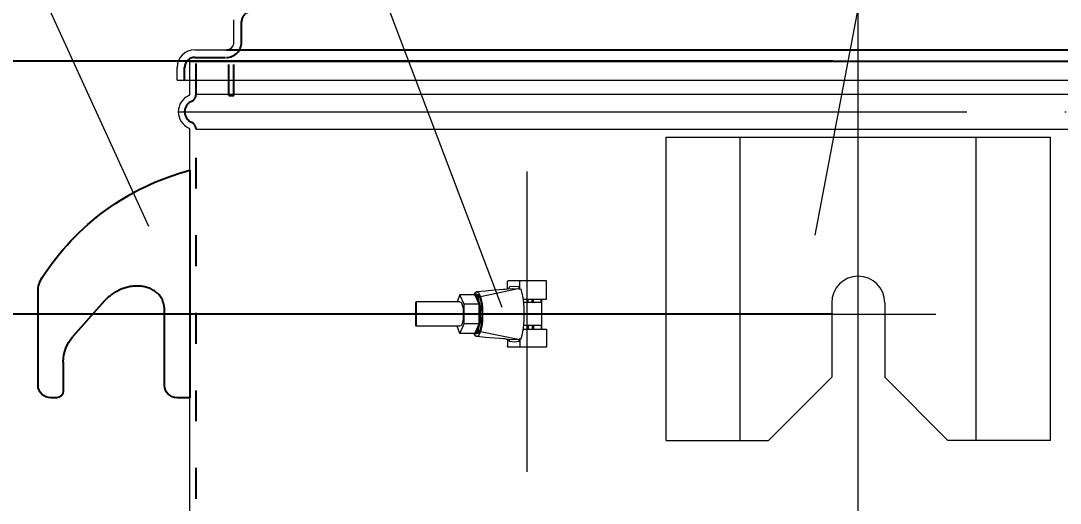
# Model space of a CAD drawing. Header units: millimetres. Extents: x 89051 to 218395, y -330386 to -125649.
# Drawn here: x 91222.9 to 91634.2, y -132892.8 to -132702 of the extents above; entities that cross this region are included whole.
import ezdxf

# ---------------------------------------------------------------- set-up
doc = ezdxf.new("R2010")
doc.units = ezdxf.units.MM
doc.header["$LTSCALE"] = 13
for name, pattern in [('1 实线', [0]), ('ACAD_ISO03W100', [1.18, 0.47, -0.71]), ('ACAD_ISO04W100', [30, 24, -3, 0, -3]), ('CENTER', [50.8, 31.75, -6.35, 6.35, -6.35])]:
    doc.linetypes.add(name, pattern=pattern)
doc.layers.get('0').update_dxf_attribs({"color": 1, "linetype": 'CENTER'})
for name, color, linetype in [('CORE', 5, 'Continuous'), ('PDF_Visible (ANSI)', 7, 'Continuous'), ('PDF_Visible Narrow (ANSI)', 7, 'Continuous'), ('几何体', 7, 'Continuous'), ('粗实线', 4, 'Continuous')]:
    doc.layers.add(name, color=color, linetype=linetype)
doc.layers.add('标注、文本', color=3, linetype='Continuous', lineweight=25)
doc.layers.add('铁心', color=3, linetype='Continuous', lineweight=0)
doc.styles.get("Standard").update_dxf_attribs({"font": 'gbenor.shx', "bigfont": 'gbcbig.shx'})
doc.dimstyles.new('1-15', dxfattribs={"dimscale": 20, "dimtxt": 3.5, "dimasz": 2, "dimexe": 1.5, "dimexo": 0.5, "dimgap": 0.5, "dimtad": 1, "dimtoh": 1, "dimdec": 1, "dimdsep": 46, "dimtxsty": 'Standard', "dimcen": 2.5, "dimclrd": 3, "dimclre": 3, "dimclrt": 3, "dimadec": 0, "dimazin": 2, "dimtfac": 1, "dimtdec": 1, "dimtmove": 0, "dimatfit": 2, "dimfxl": 1, "dimarcsym": 0})

# ---------------------------------------------------------------- blocks, each defined once
blk = doc.blocks.new('*D563')
at = {"layer": 'Defpoints', "color": 0, "transparency": 16777216}
for p in [(91554.26, -132717.98), (91166.74, -132817.98), (91554.26, -132817.98)]:
    blk.add_point(p, dxfattribs=at)
at = {"layer": '标注、文本', "color": 3, "lineweight": -2, "transparency": 16777216}
for p, q in [((91544.26, -132717.98), (91136.74, -132717.98)), ((91166.74, -132757.98), (91166.74, -132777.98)), ((91544.26, -132817.98), (91136.74, -132817.98))]:
    blk.add_line(p, q, dxfattribs=at)
at = {"layer": '标注、文本', "color": 3, "transparency": 16777216}
for points in [[(91160.07, -132757.98), (91173.4, -132757.98), (91166.74, -132717.98)], [(91160.07, -132777.98), (91173.4, -132777.98), (91166.74, -132817.98)]]:
    blk.add_solid(points, dxfattribs=at)
at = {"layer": '标注、文本', "color": 3, "transparency": 16777216, "insert": (91121.74, -132758.79), "char_height": 70, "attachment_point": 5, "rotation": 90}
blk.add_mtext('100', dxfattribs=at)
blk = doc.blocks.new('*D564')
at = {"layer": 'Defpoints', "color": 0, "transparency": 16777216}
for p in [(91554.26, -132817.98), (91168.27, -133367.98), (91554.26, -133367.98)]:
    blk.add_point(p, dxfattribs=at)
at = {"layer": '标注、文本', "color": 3, "lineweight": -2, "transparency": 16777216}
for p, q in [((91544.26, -132817.98), (91138.27, -132817.98)), ((91168.27, -132857.98), (91168.27, -133327.98)), ((91544.26, -133367.98), (91138.27, -133367.98))]:
    blk.add_line(p, q, dxfattribs=at)
at = {"layer": '标注、文本', "color": 3, "transparency": 16777216}
for points in [[(91161.6, -132857.98), (91174.93, -132857.98), (91168.27, -132817.98)], [(91161.6, -133327.98), (91174.93, -133327.98), (91168.27, -133367.98)]]:
    blk.add_solid(points, dxfattribs=at)
at = {"layer": '标注、文本', "color": 3, "transparency": 16777216, "insert": (91123.27, -133092.98), "char_height": 70, "attachment_point": 5, "rotation": 90}
blk.add_mtext('550', dxfattribs=at)
blk = doc.blocks.new('WERWEF')
at = {"layer": '几何体'}
for p, q in [((96038.29, -127762.98), (96038.29, -127852.98)), ((96098.29, -127847.98), (96098.29, -127810.85)), ((96072.03, -127814.69), (96084.51, -127828.72)), ((96048.29, -127847.98), (96048.29, -127818.01)), ((96088.29, -127838.69), (96088.29, -127850.32)), ((96038.29, -127852.98), (96043.29, -127852.98)), ((96090.95, -127852.98), (96093.29, -127852.98))]:
    blk.add_line(p, q, dxfattribs=at)
for centre, radius, start, end in [((96012.67, -127859.65), 100, 32.8347, 75.1544), ((96088.29, -127810.85), 10, 0, 32.8347), ((96073.29, -127838.69), 15, 0, 41.6335), ((96043.29, -127847.98), 5, 270, 0), ((96093.29, -127847.98), 5, 270, 0), ((96090.95, -127850.32), 2.66, 180, 270)]:
    blk.add_arc(centre, radius, start, end, dxfattribs=at)
blk.add_open_spline([(96048.29, -127818.01), (96048.3, -127817.91), (96048.3, -127817.71), (96048.31, -127817.41), (96048.34, -127817.11), (96048.37, -127816.81), (96048.41, -127816.52), (96048.46, -127816.23), (96048.52, -127815.95), (96048.6, -127815.66), (96048.68, -127815.38), (96048.77, -127815.11), (96048.86, -127814.83), (96048.97, -127814.56), (96049.31, -127813.81), (96050.02, -127812.63), (96051.35, -127811.26), (96052.95, -127810.17), (96054.7, -127809.42), (96056.57, -127808.94), (96058.46, -127808.75), (96060.38, -127808.8), (96062.26, -127809.07), (96064.12, -127809.56), (96065.9, -127810.23), (96067.6, -127811.09), (96068.89, -127811.91), (96069.81, -127812.6), (96070.41, -127813.09), (96070.98, -127813.6), (96071.52, -127814.13), (96071.86, -127814.5), (96072.03, -127814.69)], degree=3, knots=[0, 0, 0, 0, 0.0099647, 0.0198382, 0.0296306, 0.039352, 0.049013, 0.0586242, 0.0681964, 0.0777406, 0.0872678, 0.0967892, 0.1063158, 0.1158588, 0.1254292, 0.1874089, 0.2504274, 0.3118188, 0.3757232, 0.4369472, 0.5005615, 0.5621646, 0.6253926, 0.6874144, 0.75015, 0.8124521, 0.8745483, 0.9000528, 0.9253008, 0.950341, 0.9752238, 1, 1, 1, 1], dxfattribs=at)

msp = doc.modelspace()

# ---------------------------------------------------------------- linework, layer by layer
at = {"color": 7, "linetype": '1 实线', "lineweight": 0}
for p, q in [((91307.26, -132710.48), (91307.26, -132701.62)), ((91291.76, -132713.48), (91304.26, -132713.48)), ((91289.76, -132731.11), (91289.76, -132717.98)), ((91284.76, -132725.48), (91284.76, -132720.48)), ((91284.76, -132725.48), (91287.76, -132725.48)), ((91287.76, -132725.48), (91823.76, -132725.48)), ((91816.26, -132731.11), (91292.26, -132731.11)), ((91289.76, -133473.99), (91289.76, -132744.85)), ((91292.26, -132744.85), (91816.26, -132744.85)), ((91478.25, -132747.98), (91630.27, -132747.98)), ((91478.25, -132867.98), (91478.25, -132747.98)), ((91507.59, -132867.98), (91507.59, -132747.98)), ((91600.93, -132867.98), (91600.93, -132747.98)), ((91630.27, -132867.98), (91630.27, -132747.98)), ((91543.76, -132813.48), (91543.76, -132842.98)), ((91564.76, -132813.48), (91564.76, -132842.98)), ((91518.76, -132867.98), (91543.76, -132842.98)), ((91589.76, -132867.98), (91564.76, -132842.98)), ((91478.25, -132867.98), (91518.76, -132867.98)), ((91478.25, -132867.98), (91518.76, -132867.98)), ((91630.27, -132867.98), (91589.76, -132867.98)), ((91630.27, -132867.98), (91589.76, -132867.98))]:
    msp.add_line(p, q, dxfattribs=at)
for centre, radius, start, end in [((91304.26, -132710.48), 3, 270, 0), ((91304.26, -132710.48), 3, 270, 0), ((91291.76, -132720.48), 7, 90, 180), ((91292.26, -132737.98), 7, 113.5782, 246.4218), ((91289.26, -132731.11), 0.5, 293.5782, 0), ((91289.26, -132744.85), 0.5, 0, 66.4218), ((91289.26, -132744.85), 0.5, 0, 66.4218), ((91554.26, -132813.48), 10.5, 0, 180)]:
    msp.add_arc(centre, radius, start, end, dxfattribs=at)
at = {"layer": 'CORE', "color": 0, "linetype": 'ByBlock'}
msp.add_line((91379.31, -132822.82), (91379.31, -132813.14), dxfattribs=at)
at = {"layer": 'PDF_Visible (ANSI)', "lineweight": 13}
for points in [[(91415.56, -132805.32), (91415.56, -132805.01), (91415.72, -132804.85)], [(91420.1, -132807.2), (91420.41, -132808.29), (91420.41, -132804.85), (91415.72, -132804.85)], [(91430.88, -132812.04), (91430.88, -132804.85), (91420.41, -132804.85)], [(91402.13, -132810.32), (91402.6, -132809.54), (91403.06, -132809.23), (91403.53, -132809.07), (91404, -132809.39), (91404.31, -132810.01), (91404.78, -132811.1)], [(91403.22, -132809.07), (91406.81, -132808.76), (91410.41, -132808.45), (91412.28, -132808.29), (91413.85, -132808.14), (91414.63, -132808.14), (91415.25, -132807.98), (91415.72, -132807.98), (91415.72, -132807.98)], [(91419.78, -132807.98), (91404.78, -132811.1), (91405.1, -132812.2), (91405.41, -132813.76), (91405.56, -132815.32), (91405.56, -132817.04), (91405.56, -132818.92), (91405.56, -132820.64), (91405.41, -132822.2), (91405.1, -132823.76), (91404.78, -132825.01)], [(91415.41, -132807.98), (91415.56, -132807.98)], [(91415.56, -132807.98), (91415.56, -132805.32)], [(91416.35, -132807.2), (91416.19, -132807.51), (91416.03, -132807.67), (91415.88, -132807.82), (91415.56, -132807.98)], [(91419.78, -132807.98), (91419.94, -132807.82), (91420.1, -132807.67), (91420.1, -132807.2)], [(91420.88, -132808.14), (91420.41, -132808.29)], [(91420.88, -132827.82), (91421.35, -132826.26), (91421.66, -132824.39), (91421.97, -132822.35), (91422.13, -132820.17), (91422.13, -132817.98), (91422.13, -132815.79), (91421.97, -132813.6), (91421.66, -132811.57), (91421.35, -132809.7), (91420.88, -132808.14)], [(91396.66, -132813.14), (91397.13, -132813.29), (91397.44, -132813.92), (91397.75, -132814.85), (91397.91, -132815.95), (91397.91, -132817.35), (91397.91, -132818.6), (91397.91, -132820.01), (91397.75, -132821.26), (91397.44, -132822.04), (91397.13, -132822.67), (91396.66, -132822.82), (91379.31, -132822.82)], [(91396.66, -132813.14), (91379.31, -132813.14)], [(91404.31, -132814.07), (91402.6, -132810.32), (91396.66, -132810.32), (91395.56, -132813.14)], [(91404.31, -132821.89), (91404.31, -132814.07), (91398.38, -132814.07), (91396.66, -132810.32)], [(91402.28, -132825.64), (91402.75, -132825.79), (91403.22, -132825.64), (91403.69, -132825.17), (91404, -132824.23), (91404.31, -132822.98), (91404.63, -132821.42), (91404.78, -132819.7), (91404.78, -132817.98), (91404.78, -132816.26), (91404.63, -132814.54), (91404.31, -132812.98), (91404, -132811.73), (91403.69, -132810.79), (91403.22, -132810.32), (91402.75, -132810.17), (91402.28, -132810.32)], [(91402.6, -132810.32), (91402.91, -132810.48), (91403.38, -132810.95), (91403.69, -132811.73), (91404, -132812.82), (91404.31, -132814.07), (91404.47, -132815.64), (91404.47, -132817.2), (91404.47, -132818.76), (91404.47, -132820.32), (91404.31, -132821.89), (91404, -132823.14), (91403.69, -132824.23), (91403.38, -132825.01), (91402.91, -132825.48), (91402.6, -132825.64)], [(91403.38, -132810.17), (91403.85, -132810.32), (91404.16, -132810.95), (91404.63, -132811.89), (91404.94, -132813.14), (91405.1, -132814.54), (91405.25, -132816.26), (91405.41, -132817.98), (91405.25, -132819.7), (91405.1, -132821.42), (91404.94, -132822.82), (91404.63, -132824.07), (91404.16, -132825.01), (91403.85, -132825.64), (91403.38, -132825.79), (91402.75, -132825.79)], [(91403.38, -132810.17), (91402.75, -132810.17)], [(91421.81, -132812.04), (91430.88, -132812.04)], [(91423.69, -132813.45), (91423.69, -132812.04)], [(91425.25, -132813.45), (91425.25, -132812.04)], [(91425.72, -132813.45), (91425.72, -132812.04)], [(91428.85, -132813.45), (91428.85, -132812.04)], [(91429, -132812.04), (91429, -132823.92)], [(91402.6, -132825.64), (91404.31, -132821.89), (91398.38, -132821.89), (91398.38, -132814.07)], [(91428.85, -132813.45), (91421.81, -132813.45)], [(91402.6, -132825.64), (91396.66, -132825.64), (91395.56, -132822.82)], [(91396.66, -132825.64), (91398.38, -132821.89)], [(91404.78, -132825.01), (91404.31, -132825.95), (91404, -132826.57), (91403.53, -132826.89), (91403.06, -132826.89), (91402.6, -132826.42), (91402.13, -132825.64)], [(91419.78, -132827.98), (91404.78, -132825.01)], [(91428.85, -132822.51), (91421.81, -132822.51)], [(91421.81, -132823.92), (91430.88, -132823.92), (91430.88, -132831.1)], [(91423.69, -132822.51), (91423.69, -132823.92)], [(91425.25, -132822.51), (91425.25, -132823.92)], [(91425.72, -132822.51), (91425.72, -132823.92)], [(91428.85, -132822.51), (91428.85, -132823.92)], [(91415.72, -132827.98), (91415.25, -132827.98), (91414.63, -132827.82), (91413.85, -132827.82), (91412.28, -132827.67), (91410.41, -132827.51), (91406.81, -132827.2), (91403.22, -132826.89)], [(91415.56, -132827.98), (91415.41, -132827.98)], [(91415.56, -132827.98), (91415.56, -132830.64)], [(91415.56, -132827.98), (91415.88, -132828.14), (91416.03, -132828.29), (91416.35, -132828.76)], [(91420.41, -132827.67), (91420.41, -132831.1), (91415.72, -132831.1)], [(91420.1, -132828.76), (91420.1, -132828.6), (91420.1, -132828.29), (91419.94, -132828.14), (91419.78, -132827.98)], [(91420.1, -132828.76), (91420.41, -132827.67)], [(91420.41, -132827.67), (91420.88, -132827.82)], [(91415.72, -132831.1), (91415.56, -132830.95), (91415.56, -132830.64)], [(91430.88, -132831.1), (91420.41, -132831.1)]]:
    msp.add_lwpolyline(points, dxfattribs=at)
at = {"layer": 'PDF_Visible Narrow (ANSI)', "lineweight": 13}
for points in [[(91415.56, -132807.98), (91417.6, -132807.82), (91419.78, -132807.98)], [(91420.1, -132807.2), (91418.22, -132807.04), (91416.35, -132807.2)], [(91419.78, -132827.98), (91417.6, -132828.14), (91415.56, -132827.98)], [(91416.35, -132828.76), (91418.22, -132828.92), (91420.1, -132828.76)]]:
    msp.add_lwpolyline(points, dxfattribs=at)
at = {"layer": '标注、文本', "color": 1, "linetype": 'ACAD_ISO04W100', "lineweight": 15}
for p, q in [((91554.26, -132854.89), (91554.26, -132607.51)), ((91285.26, -132737.98), (91820.76, -132737.98)), ((91554.26, -133734.89), (91554.26, -132753.2)), ((91423.26, -132880.37), (91423.26, -132761.59)), ((91423.26, -132831.1), (91423.26, -132800.39)), ((91392.53, -132817.98), (91453.98, -132817.98)), ((91523.53, -132817.98), (91584.98, -132817.98))]:
    msp.add_line(p, q, dxfattribs=at)
at = {"layer": '标注、文本'}
for p, q in [((91304.26, -132713.48), (91799.06, -132713.48)), ((91304.26, -132717.98), (91804.26, -132717.98))]:
    msp.add_line(p, q, dxfattribs=at)
at = {"layer": '粗实线', "color": 2, "linetype": 'ACAD_ISO03W100', "ltscale": 2}
for p, q in [((91310.26, -132710.48), (91310.26, -132702.36)), ((91291.76, -132716.48), (91304.26, -132716.48)), ((91292.26, -132731.11), (91292.26, -132717.98)), ((91305.26, -132731.48), (91305.26, -132716.4)), ((91307.26, -132731.48), (91307.26, -132715.68)), ((91287.76, -132725.48), (91287.76, -132720.48)), ((91305.26, -132731.48), (91307.26, -132731.48)), ((91292.26, -133473.99), (91292.26, -132744.85))]:
    msp.add_line(p, q, dxfattribs=at)
at = {"layer": '粗实线', "ltscale": 2}
msp.add_line((91289.76, -132717.98), (91818.76, -132717.98), dxfattribs=at)
at = {"layer": '粗实线', "color": 2, "linetype": 'ACAD_ISO03W100', "ltscale": 2}
for centre, radius, start, end in [((91314.26, -132702.36), 4, 102.3972, 180), ((91304.26, -132710.48), 6, 270, 0), ((91291.76, -132720.48), 4, 90, 180), ((91292.26, -132737.98), 4.5, 113.5782, 246.4218), ((91289.26, -132731.11), 3, 293.5782, 0), ((91289.26, -132744.85), 3, 0, 66.4218)]:
    msp.add_arc(centre, radius, start, end, dxfattribs=at)
at = {"layer": '铁心'}
for points in [[(91537.28, -132786.75), (91672.8, -132073.47), (91672.8, -132073.47)], [(91273.62, -132783.33), (90950.98, -132078.96), (90950.98, -132078.96)], [(91413.36, -132815.39), (91134.3, -132080.28), (91134.3, -132080.28)]]:
    msp.add_lwpolyline(points, dxfattribs=at)

# ---------------------------------------------------------------- block references
at = {"layer": '标注、文本', "xscale": -1}
msp.add_blockref('WERWEF', (187328.05, -4998.12), dxfattribs=at)

# ---------------------------------------------------------------- dimensions: what is measured, and where the dimension line sits
at = {"layer": '标注、文本'}
dim = msp.add_linear_dim(base=(91166.74, -132817.98), p1=(91554.26, -132717.98), p2=(91554.26, -132817.98), angle=90, dimstyle='1-15', dxfattribs=at)
dim.commit()
dim.dimension.update_dxf_attribs({"geometry": '*D563', "text_midpoint": (91166.74, -132758.79), "dimtype": 160})
dim = msp.add_linear_dim(base=(91168.27, -133367.98), p1=(91554.26, -132817.98), p2=(91554.26, -133367.98), angle=90, dimstyle='1-15', dxfattribs=at)
dim.commit()
dim.dimension.update_dxf_attribs({"geometry": '*D564', "text_midpoint": (91123.27, -133092.98)})

doc.saveas('drawing.dxf')
